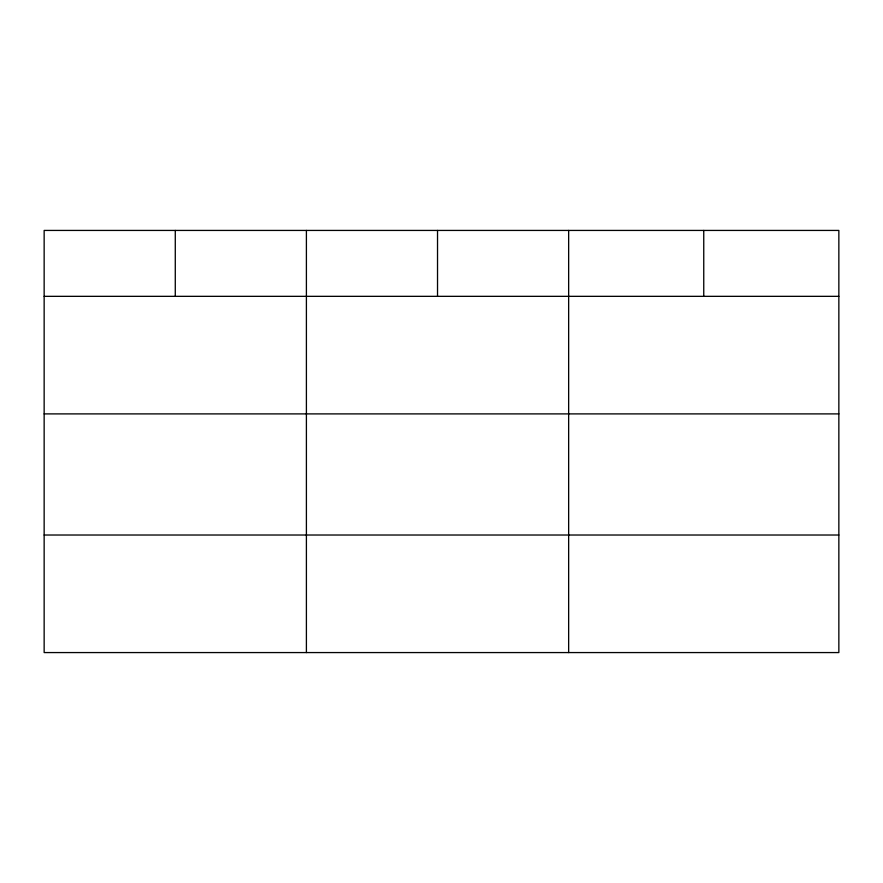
<?xml version="1.0" encoding="UTF-8"?>
<svg xmlns="http://www.w3.org/2000/svg" width="883" height="883" viewBox="0 0 883 883"><rect width="100%" height="100%" fill="white"/><g stroke="black" fill="none" stroke-linecap="round" stroke-linejoin="round"><path stroke-width="1.32" d="M838.85 413.895L838.85 230.43L44.15 230.43L44.15 652.57L838.85 652.57L838.85 413.895L44.15 413.895M44.15 296.335L838.85 296.335M44.15 535.021L838.85 535.021M703.751 230.43L703.751 296.335M568.652 230.43L568.652 652.57M437.526 230.43L437.526 296.335M306.401 230.43L306.401 652.57M175.276 230.43L175.276 296.335"/></g></svg>
